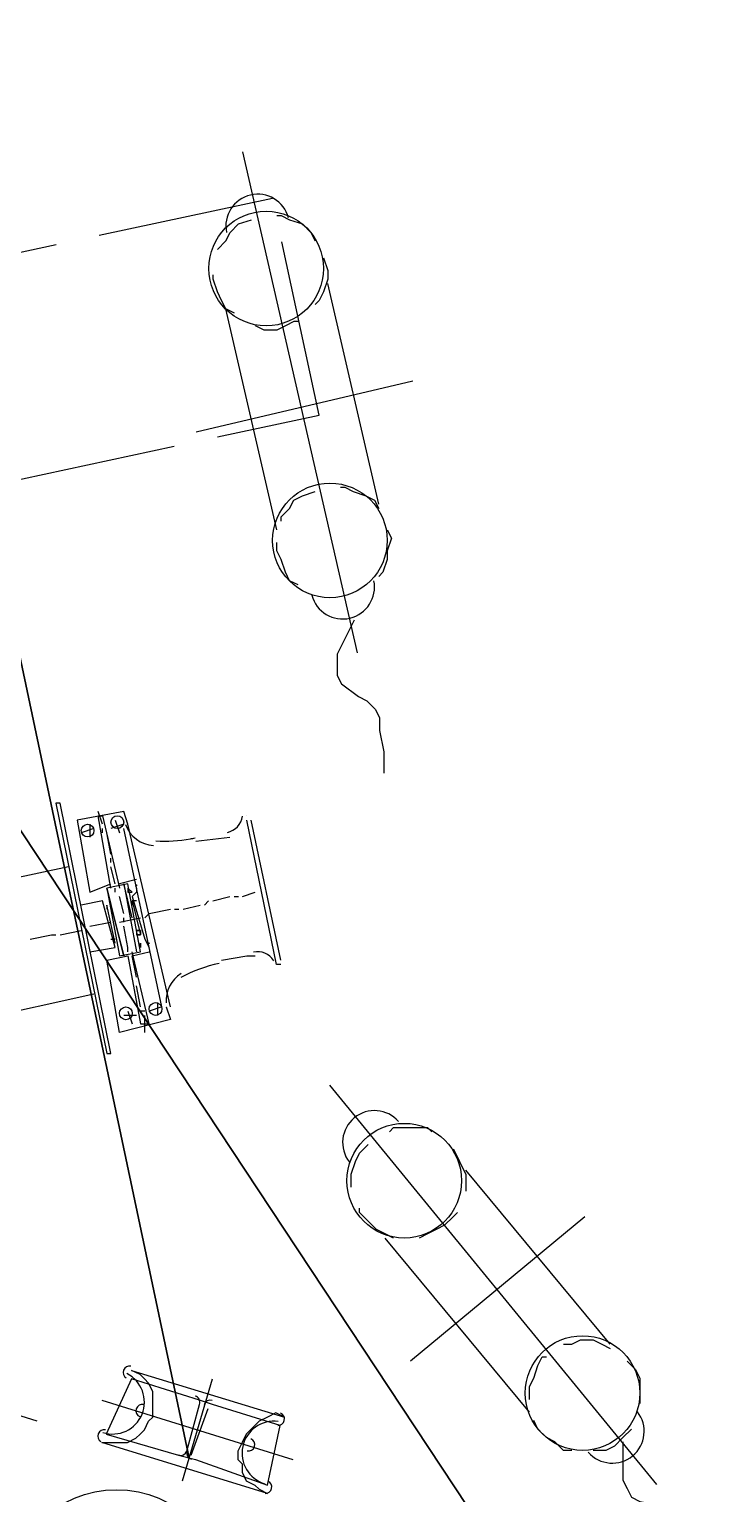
# Model space of a CAD drawing. Header units: millimetres. Extents: x -4 to 3776, y -4 to 4079.
# Drawn here: x 53.8 to 61.28, y 190.23 to 206.18 of the extents above; entities that cross this region are included whole.
import ezdxf
from ezdxf import colors
from ezdxf.entities.mleader import LeaderData, LeaderLine
from ezdxf.math import Vec2, Vec3

# ---------------------------------------------------------------- set-up
doc = ezdxf.new("R2010")
doc.units = ezdxf.units.MM
doc.linetypes.add('ACAD_ISO04W100', pattern=[30, 24, -3, 0, -3])
doc.linetypes.add('PDF_IMPORT', pattern=[1, 0.8, -0.2])
for name, color, linetype in [('BK_kedu', 255, 'Continuous'), ('PDF_FURN', 7, 'Continuous'), ('PDF_K1-CEN', 7, 'Continuous'), ('PDF_piece', 7, 'Continuous'), ('PDF_SHAPE_L', 7, 'Continuous'), ('PDF_TEXT', 7, 'Continuous')]:
    doc.layers.add(name, color=color, linetype=linetype)
doc.layers.add('刻度', color=3, linetype='ACAD_ISO04W100', lineweight=13)
doc.styles.get("Standard").update_dxf_attribs({"font": 'arial.ttf'})
doc.dimstyles.new('ISO-25', dxfattribs={"dimtxt": 2.5, "dimasz": 2.5, "dimexe": 1.25, "dimexo": 0.625, "dimtad": 1, "dimtxsty": 'Standard', "dimcen": 2.5, "dimadec": 0, "dimazin": 0, "dimtfac": 1, "dimtmove": 0, "dimatfit": 3, "dimfxl": 1, "dimarcsym": 0})

# ---------------------------------------------------------------- blocks, each defined once
blk = doc.blocks.new('gear1')
at = {"layer": 'PDF_K1-CEN', "lineweight": 0}
for points in [[(3726.941, 3408.783), (3726.895, 3408.922)], [(3726.849, 3408.737), (3726.71, 3408.69)], [(3726.803, 3408.783), (3726.803, 3408.644)], [(3726.941, 3408.69), (3726.941, 3408.737)], [(3727.034, 3408.459), (3726.988, 3408.69)], [(3727.173, 3408.783), (3727.034, 3408.737)], [(3727.08, 3408.829), (3727.126, 3408.69)], [(3727.034, 3408.367), (3727.034, 3408.413)], [(3727.08, 3408.136), (3727.034, 3408.32)], [(3727.08, 3408.043), (3727.08, 3408.089)], [(3727.173, 3407.812), (3727.126, 3407.997)], [(3727.82, 3407.858), (3728.005, 3407.904)], [(3728.051, 3407.904), (3728.097, 3407.951)], [(3728.144, 3407.951), (3728.328, 3407.997)], [(3728.375, 3407.997), (3728.421, 3407.997)], [(3728.467, 3407.997), (3728.606, 3408.043)], [(3727.126, 3407.719), (3727.357, 3407.766)], [(3727.173, 3407.719), (3727.173, 3407.766)], [(3727.404, 3407.766), (3727.45, 3407.812), (3727.681, 3407.858)], [(3727.727, 3407.858), (3727.774, 3407.858)], [(3726.155, 3407.534), (3726.386, 3407.581), (3726.433, 3407.581)], [(3726.479, 3407.581), (3726.71, 3407.627)], [(3726.756, 3407.627), (3726.756, 3407.627)], [(3726.803, 3407.673), (3727.034, 3407.719)], [(3727.08, 3407.719), (3727.08, 3407.719)], [(3727.219, 3407.396), (3727.219, 3407.442), (3727.173, 3407.673)], [(3727.311, 3407.118), (3727.265, 3407.349)], [(3727.311, 3407.072), (3727.311, 3407.072)], [(3727.357, 3406.795), (3727.311, 3407.026)], [(3727.589, 3406.795), (3727.45, 3406.748)], [(3727.542, 3406.841), (3727.542, 3406.702)], [(3727.311, 3406.702), (3727.173, 3406.702)], [(3727.219, 3406.748), (3727.265, 3406.61)], [(3727.404, 3406.748), (3727.357, 3406.748)], [(3727.404, 3406.517), (3727.404, 3406.702)]]:
    blk.add_lwpolyline(points, dxfattribs=at)
at = {"layer": 'PDF_SHAPE_L', "lineweight": 0}
for points in [[(3726.988, 3406.286), (3727.034, 3406.286), (3726.479, 3409.014), (3726.433, 3409.014)], [(3727.219, 3408.136), (3726.988, 3408.089), (3727.126, 3407.349), (3727.357, 3407.396)], [(3727.08, 3407.719), (3727.173, 3407.349), (3726.988, 3408.089)], [(3727.265, 3408.043), (3727.219, 3408.089), (3727.219, 3408.043)], [(3727.265, 3407.951), (3727.265, 3407.904)], [(3727.311, 3407.627), (3727.357, 3407.627)], [(3727.357, 3407.627), (3727.357, 3407.581)], [(3727.357, 3407.488), (3727.357, 3407.442)], [(3727.357, 3407.488), (3727.357, 3407.442)]]:
    blk.add_lwpolyline(points, close=True, dxfattribs=at)
for points in [[(3727.681, 3406.795), (3727.219, 3408.783), (3727.173, 3408.922), (3726.664, 3408.829), (3726.803, 3408.043), (3727.034, 3408.136)], [(3727.034, 3408.089), (3726.895, 3408.875), (3726.941, 3408.875), (3727.126, 3408.089)], [(3728.513, 3408.875), (3728.513, 3408.875)], [(3727.589, 3406.795), (3727.173, 3408.737)], [(3727.219, 3408.783), (3727.219, 3408.783)], [(3727.219, 3408.783), (3727.219, 3408.783)], [(3728.883, 3407.257), (3728.837, 3407.257), (3728.513, 3408.829)], [(3728.513, 3408.829), (3728.513, 3408.829)], [(3728.513, 3408.829), (3728.513, 3408.829)], [(3728.883, 3407.303), (3728.56, 3408.829)], [(3727.959, 3408.598), (3728.328, 3408.644)], [(3726.571, 3408.32), (3725.277, 3408.043)], [(3727.311, 3408.182), (3727.126, 3408.136)], [(3727.265, 3407.766), (3727.173, 3408.136), (3727.311, 3407.396)], [(3727.219, 3408.089), (3727.219, 3408.089)], [(3727.219, 3408.089), (3727.219, 3408.089)], [(3727.219, 3408.089), (3727.219, 3408.089)], [(3727.219, 3408.089), (3727.219, 3408.089)], [(3727.219, 3408.089), (3727.219, 3408.043), (3727.265, 3408.043)], [(3727.219, 3408.089), (3727.219, 3408.089)], [(3727.311, 3408.089), (3727.311, 3408.043), (3727.265, 3407.997), (3727.404, 3407.534), (3727.45, 3407.442)], [(3726.803, 3407.396), (3727.08, 3407.442), (3726.941, 3407.951), (3726.71, 3407.904)], [(3726.988, 3407.904), (3726.988, 3407.904)], [(3727.08, 3407.488), (3726.988, 3407.904), (3726.988, 3407.858)], [(3727.219, 3408.043), (3727.219, 3408.043)], [(3727.219, 3408.043), (3727.219, 3408.043)], [(3727.219, 3408.043), (3727.219, 3408.043)], [(3727.265, 3408.043), (3727.265, 3408.043)], [(3727.265, 3408.043), (3727.265, 3408.043)], [(3727.265, 3408.043), (3727.265, 3408.043)], [(3727.265, 3407.951), (3727.265, 3407.951)], [(3727.265, 3407.951), (3727.265, 3407.951)], [(3727.265, 3407.904), (3727.265, 3407.951), (3727.357, 3407.581), (3727.311, 3407.581)], [(3727.265, 3407.951), (3727.265, 3407.951)], [(3727.311, 3407.951), (3727.265, 3407.951)], [(3727.265, 3407.904), (3727.265, 3407.904)], [(3727.265, 3407.904), (3727.265, 3407.904)], [(3727.265, 3407.904), (3727.265, 3407.904)], [(3727.265, 3407.904), (3727.265, 3407.904)], [(3727.265, 3407.904), (3727.265, 3407.904)], [(3727.265, 3407.904), (3727.265, 3407.904)], [(3727.265, 3407.904), (3727.265, 3407.904)], [(3727.265, 3407.904), (3727.265, 3407.904)], [(3727.265, 3407.904), (3727.265, 3407.904)], [(3727.265, 3407.904), (3727.265, 3407.904)], [(3727.265, 3407.904), (3727.265, 3407.904)], [(3727.311, 3407.627), (3727.311, 3407.627)], [(3727.311, 3407.627), (3727.311, 3407.627)], [(3727.311, 3407.627), (3727.311, 3407.627)], [(3727.311, 3407.627), (3727.311, 3407.627)], [(3727.311, 3407.627), (3727.311, 3407.581), (3727.357, 3407.581)], [(3727.311, 3407.627), (3727.311, 3407.627)], [(3727.311, 3407.627), (3727.311, 3407.627)], [(3727.311, 3407.627), (3727.311, 3407.627)], [(3727.311, 3407.627), (3727.311, 3407.627)], [(3727.311, 3407.581), (3727.311, 3407.581)], [(3727.357, 3407.581), (3727.357, 3407.581)], [(3727.357, 3407.581), (3727.357, 3407.581)], [(3727.034, 3407.534), (3727.08, 3407.534)], [(3727.08, 3407.488), (3727.08, 3407.488)], [(3727.357, 3407.488), (3727.357, 3407.488)], [(3727.357, 3407.488), (3727.357, 3407.488)], [(3727.357, 3407.488), (3727.357, 3407.488)], [(3727.357, 3407.488), (3727.357, 3407.488)], [(3727.357, 3407.488), (3727.357, 3407.488)], [(3727.357, 3407.488), (3727.357, 3407.488)], [(3727.357, 3407.442), (3727.357, 3407.442)], [(3727.357, 3407.442), (3727.357, 3407.442)], [(3727.357, 3407.442), (3727.357, 3407.442)], [(3727.357, 3407.442), (3727.357, 3407.442)], [(3727.357, 3407.442), (3727.357, 3407.442)], [(3727.357, 3407.442), (3727.357, 3407.442)], [(3727.404, 3407.534), (3727.404, 3407.534)], [(3727.45, 3407.488), (3727.45, 3407.488)], [(3727.45, 3407.442), (3727.45, 3407.442)], [(3727.635, 3406.795), (3727.681, 3406.656), (3727.126, 3406.517), (3726.988, 3407.303), (3727.219, 3407.349), (3727.357, 3406.61), (3727.45, 3406.61), (3727.265, 3407.396)], [(3727.265, 3407.349), (3727.45, 3407.396)], [(3728.236, 3407.303), (3728.513, 3407.349), (3728.606, 3407.349)], [(3728.837, 3407.257), (3728.837, 3407.257)], [(3728.883, 3407.257), (3728.883, 3407.257)], [(3726.849, 3406.933), (3725.6, 3406.656)], [(3727.635, 3406.795), (3727.635, 3406.795)], [(3727.635, 3406.795), (3727.635, 3406.795)], [(3727.635, 3406.795), (3727.635, 3406.795)]]:
    blk.add_lwpolyline(points, dxfattribs=at)
blk.add_lwpolyline([(3727.522, 3408.601, 0.061406), (3727.9, 3408.625, 0.008214), (3727.949, 3408.635)], format="xyb", dxfattribs=at)
for centre in [(3727.103, 3408.806), (3726.779, 3408.714), (3727.196, 3406.725), (3727.519, 3406.772)]:
    blk.add_circle(centre, 0.0694, dxfattribs=at)
for centre, radius, start, end in [((3728.259, 3408.898), 0.208, 282.0631, 352.3873), ((3727.519, 3408.898), 0.347, 199.8851, 266.5722), ((3727.381, 3408.02), 0.116, 121.8041, 134.597), ((3727.473, 3407.604), 0.116, 248.0937, 261.616), ((3728.537, 3405.754), 1.549, 102.0634, 118.5928), ((3728.629, 3407.188), 0.208, 31.7393, 102.0635), ((3727.982, 3406.864), 0.347, 122.2886, 184.2418)]:
    blk.add_arc(centre, radius, start, end, dxfattribs=at)

msp = doc.modelspace()

# ---------------------------------------------------------------- linework, layer by layer
at = {"color": 4, "lineweight": 25}
for p, q in [((55.54, 190.622), (44.591, 242.408)), ((28.872, 234.98), (61.872, 185.105))]:
    msp.add_line(p, q, dxfattribs=at)
at = {"layer": 'PDF_FURN', "linetype": 'PDF_IMPORT', "lineweight": 0, "ltscale": 2.412386}
msp.add_lwpolyline([(51.13, 200.728), (56.956, 201.976), (56.448, 204.335), (50.622, 203.086)], dxfattribs=at)
at = {"layer": 'PDF_FURN', "lineweight": 0}
for points in [[(51.799, 191.677), (53.88, 191.029)], [(55.468, 190.375), (55.792, 191.485)], [(54.589, 191.254), (56.67, 190.606)], [(55.56, 190.653), (55.745, 191.161)]]:
    msp.add_lwpolyline(points, dxfattribs=at)
for points in [[(56.393, 190.236), (54.589, 190.791), (54.682, 190.791), (54.774, 190.791), (54.867, 190.791), (54.959, 190.838), (55.006, 190.884), (55.052, 190.93), (55.098, 191.023), (55.144, 191.069), (55.144, 191.161), (55.144, 191.254), (55.144, 191.346), (55.098, 191.439), (55.052, 191.485), (55.006, 191.531), (54.913, 191.577), (56.578, 191.069), (56.485, 191.115), (56.393, 191.069), (56.3, 191.023), (56.254, 190.976), (56.208, 190.93), (56.162, 190.884), (56.115, 190.791), (56.069, 190.699), (56.069, 190.606), (56.115, 190.56), (56.115, 190.468), (56.162, 190.375), (56.254, 190.329), (56.3, 190.283)], [(56.531, 190.976), (55.792, 191.207), (55.653, 191.254), (54.913, 191.485), (54.636, 190.884), (55.422, 190.653), (55.607, 190.606), (56.393, 190.329)]]:
    msp.add_lwpolyline(points, close=True, dxfattribs=at)
msp.add_lwpolyline([(55.424, 190.656, 0.4142), (55.514, 190.699), (55.653, 191.207, 0.4142), (55.604, 191.297)], format="xyb", dxfattribs=at)
msp.add_circle((54.749, 189.099), 1.179, dxfattribs=at)
for centre, radius, start, end in [((54.89, 191.554), 0.0694, 77.6587, 239.4618), ((54.705, 191.231), 0.347, 252.2187, 63.391), ((55.029, 191.138), 0.0694, 77.0899, 248.655), ((55.769, 191.184), 0.0694, 72.8737, 162.8711), ((56.462, 190.676), 0.347, 82.3538, 253.5261), ((56.508, 191.046), 0.0694, 266.283, 68.0861), ((54.613, 190.861), 0.0694, 78.3748, 238.7467), ((56.185, 190.768), 0.0694, 257.0899, 68.655), ((55.584, 190.676), 0.0694, 162.8737, 252.8711), ((56.37, 190.306), 0.0694, 266.9982, 67.37)]:
    msp.add_arc(centre, radius, start, end, dxfattribs=at)
at = {"layer": 'PDF_piece', "lineweight": 0}
for points in [[(57.336, 199.744), (57.197, 199.467), (57.151, 199.374), (57.151, 199.236), (57.151, 199.143), (57.197, 199.051), (57.382, 198.912), (57.475, 198.866), (57.567, 198.773), (57.613, 198.681), (57.613, 198.542), (57.66, 198.311), (57.66, 198.08)], [(60.263, 190.799), (60.263, 190.521), (60.263, 190.382), (60.309, 190.29), (60.356, 190.198), (60.448, 190.151), (60.679, 190.105), (60.772, 190.105), (60.911, 190.059), (60.957, 189.966), (61.049, 189.874), (61.188, 189.689), (61.28, 189.458)]]:
    msp.add_lwpolyline(points, dxfattribs=at)
at = {"layer": 'PDF_TEXT', "lineweight": 0}
for points in [[(57.373, 199.387), (56.124, 204.843)], [(55.847, 203.78), (55.939, 203.872), (55.985, 203.965), (56.078, 204.057), (56.217, 204.103)], [(56.494, 204.15), (56.54, 204.15), (56.633, 204.103), (56.772, 204.057), (56.864, 203.965), (56.91, 203.872)], [(57.003, 203.687), (57.049, 203.549), (57.049, 203.456), (57.003, 203.317), (56.956, 203.225), (56.91, 203.179)], [(56.032, 203.086), (55.939, 203.132), (55.893, 203.225), (55.847, 203.317), (55.801, 203.456), (55.801, 203.502)], [(57.604, 201.005), (57.049, 203.41)], [(56.494, 200.728), (55.939, 203.132)], [(56.725, 202.994), (56.679, 202.994), (56.587, 202.947), (56.494, 202.901), (56.355, 202.901), (56.263, 202.947)], [(57.974, 202.346), (55.616, 201.792)], [(57.188, 201.19), (57.234, 201.19), (57.326, 201.144), (57.465, 201.098), (57.558, 201.052), (57.604, 200.959)], [(56.54, 200.82), (56.54, 200.867), (56.633, 200.959), (56.679, 201.052), (56.772, 201.098), (56.91, 201.144)], [(57.696, 200.728), (57.743, 200.636), (57.696, 200.497), (57.696, 200.404), (57.65, 200.266), (57.604, 200.219)], [(56.725, 200.127), (56.633, 200.173), (56.587, 200.266), (56.54, 200.404), (56.494, 200.497), (56.494, 200.589)], [(60.633, 190.336), (57.073, 194.683)], [(57.72, 194.174), (57.766, 194.22), (57.905, 194.22), (57.998, 194.22), (58.136, 194.22), (58.182, 194.174)], [(57.304, 193.573), (57.304, 193.619), (57.304, 193.712), (57.35, 193.85), (57.396, 193.943), (57.489, 194.035)], [(58.414, 193.989), (58.46, 193.897), (58.506, 193.804), (58.552, 193.712), (58.552, 193.573), (58.552, 193.527)], [(60.125, 191.862), (58.552, 193.758)], [(57.766, 193.018), (57.674, 193.064), (57.581, 193.111), (57.489, 193.203), (57.396, 193.295), (57.396, 193.342)], [(59.847, 193.249), (57.951, 191.677)], [(58.46, 193.295), (58.414, 193.249), (58.321, 193.157), (58.229, 193.111), (58.136, 193.064), (58.044, 193.018)], [(59.246, 191.122), (57.674, 193.018)], [(59.616, 191.862), (59.708, 191.862), (59.801, 191.908), (59.94, 191.908), (60.032, 191.862), (60.125, 191.816)], [(59.246, 191.261), (59.246, 191.4), (59.292, 191.492), (59.338, 191.631), (59.385, 191.723), (59.431, 191.723)], [(60.309, 191.677), (60.402, 191.585), (60.448, 191.492), (60.448, 191.353), (60.448, 191.261), (60.448, 191.215)], [(59.708, 190.706), (59.616, 190.706), (59.523, 190.799), (59.431, 190.845), (59.338, 190.937), (59.292, 191.03)], [(60.356, 190.937), (60.263, 190.845), (60.171, 190.752), (60.078, 190.706), (59.94, 190.706)]]:
    msp.add_lwpolyline(points, dxfattribs=at)
for centre in [(56.378, 203.572), (57.072, 200.612), (57.882, 193.642), (59.824, 191.33)]:
    msp.add_circle(centre, 0.624, dxfattribs=at)
for centre, start, end in [((56.286, 204.034), 14.8528, 191.5805), ((57.211, 200.104), 194.8528, 11.5805), ((57.558, 194.058), 41.1106, 217.8383), ((60.148, 190.914), 221.1106, 37.8383)]:
    msp.add_arc(centre, 0.347, start, end, dxfattribs=at)

# ---------------------------------------------------------------- block references
at = {"color": 4, "lineweight": 25}
msp.add_blockref('gear1', (-3672.346, -3211.261, 1.679), dxfattribs=at)

# ---------------------------------------------------------------- leaders
at = {"layer": 'BK_kedu'}
ml = msp.add_multileader_mtext('Standard', dxfattribs=at)
ml.set_content('', color=256)
ml.set_leader_properties()
ml.build(insert=Vec2(0, 0))
ml.multileader.update_dxf_attribs({"text_right_attachment_type": 6, "dogleg_length": 0.36, "arrow_head_size": 0.18})
ctx = ml.context
ctx.base_point, ctx.char_height, ctx.arrow_head_size, ctx.landing_gap_size, ctx.plane_origin = Vec3(3775.999, 4079.328), 0.18, 0.18, 0.09, Vec3(3774.639, 4079.328)
ctx.right_attachment = 6
notes = []
notes.append((ctx, [(0, (0, 0, 0), (0, 0), (1, 0), 1, [])]))
ctx.mtext.insert, ctx.mtext.flow_direction = Vec3(3776.089, 4079.418), 5
at = {"layer": '刻度', "color": 4, "lineweight": 25, "annotation_type": 0, "has_hookline": 1, "hookline_direction": 1, "text_width": 11.617}
msp.add_leader([(86.306, 203.465), (70.283, 203.544)], dimstyle='ISO-25', override={"dimgap": 0.625, "dimtad": 0}, dxfattribs=at)
for ctx, leaders in notes:
    for number, flags, end, landing, length, lines in leaders:
        leader = LeaderData()
        leader.index, (leader.has_last_leader_line, leader.has_dogleg_vector, leader.attachment_direction) = number, flags
        leader.last_leader_point, leader.dogleg_vector, leader.dogleg_length = Vec3(end), Vec3(landing), length
        for number, points, colour, breaks in lines:
            line = LeaderLine()
            line.index, line.vertices, line.color, line.breaks = number, Vec3.list(points), colors.encode_raw_color(colour), breaks
            leader.lines.append(line)
        ctx.leaders.append(leader)

doc.saveas('drawing.dxf')
